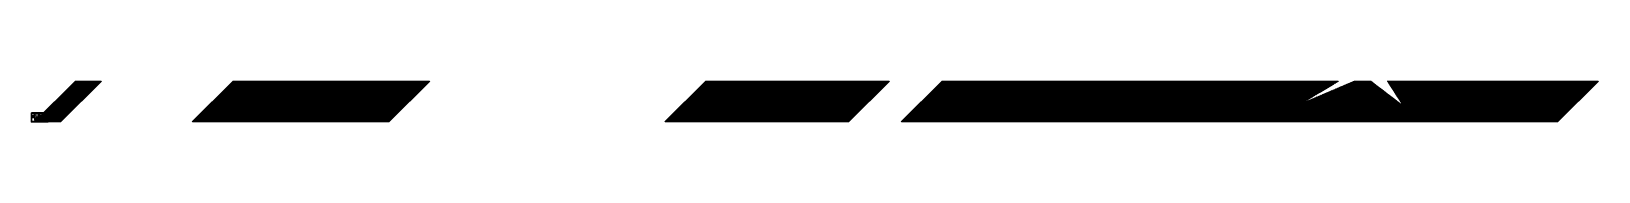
# Model space of a CAD drawing. Header units: millimetres. Extents: x 0 to 21438, y 0 to 560.
import ezdxf

# ---------------------------------------------------------------- set-up
doc = ezdxf.new("R2010")
doc.units = ezdxf.units.MM
doc.layers.add('штриховки', color=86, linetype='Continuous', lineweight=20)
picture_1 = doc.add_image_def('image1.png', size_in_pixel=(1420, 783))

msp = doc.modelspace()

# ---------------------------------------------------------------- hatches: boundary and pattern name
at = {"layer": 'штриховки', "true_color": 0x636466}
h = msp.add_hatch(dxfattribs=at)
h.set_pattern_fill('ANSI31', color=251)
h.set_pattern_definition([(45, (161035.821, 243088.5574), (-2.24506403, 2.24506403), [])])
h.paths.add_polyline_path([(5273, 560), (2759, 560), (2199, 0), (4713, 0)])
h.paths.add_polyline_path([(963, 560), (603, 560), (43, 0), (403, 0)])
h.paths.add_polyline_path([(5453, 560), (5273, 560), (4713, 0), (4893, 0)])
h.paths.add_polyline_path([(18545, 560), (18753, 233), (18326, 560), (18099, 560), (17352, 241), (17881, 560), (12457, 560), (11897, 0), (20878, 0), (21438, 560)])
h.paths.add_polyline_path([(11739, 560), (9224, 560), (8664, 0), (11179, 0)])

# ---------------------------------------------------------------- linework, layer by layer
at = {"color": 4, "lineweight": 30}
for p, q in [((103, 94), (103, 94)), ((107, 74), (108, 74)), ((116, 105), (116, 105))]:
    msp.add_line(p, q, dxfattribs=at)
for points in [[(0, 125), (0, 0), (229, 0), (229, 126), (0, 126)], [(120, 68), (121, 68), (121, 65), (133, 65), (133, 61), (104, 61), (104, 59), (103, 59), (103, 65), (107, 65), (107, 68), (108, 68), (108, 65), (120, 65), (120, 68)], [(120, 66), (108, 76), (120, 76), (108, 66), (120, 66)]]:
    msp.add_lwpolyline(points, dxfattribs=at)
at = {"color": 4}
for points in [[(65, 43), (104, 43), (104, 45), (103, 45), (103, 44), (79, 44), (79, 45), (78, 45), (78, 44), (46, 44), (46, 47), (45, 47), (45, 44), (42, 44), (42, 43), (45, 43), (45, 25), (59, 25), (59, 6), (6, 6), (6, 61), (45, 61), (45, 56), (46, 56), (46, 61), (51, 61), (51, 65), (46, 65), (46, 77), (44, 77), (44, 65), (6, 65), (6, 88), (44, 88), (44, 87), (46, 87), (46, 95), (44, 95), (44, 89), (6, 89), (6, 120), (29, 120), (32, 120), (32, 104), (46, 104), (46, 120), (62, 120), (62, 77), (66, 77), (66, 120), (88, 120), (88, 65), (66, 65), (66, 66), (62, 66), (62, 65), (60, 65), (60, 61), (78, 61), (78, 59), (79, 59), (79, 61), (94, 61), (94, 65), (92, 65), (92, 120), (148, 120), (148, 79), (143, 79), (143, 78), (148, 78), (148, 65), (143, 65), (143, 61), (150, 61), (150, 65), (149, 65), (149, 120), (182, 120), (182, 65), (160, 65), (160, 61), (184, 61), (184, 65), (183, 65), (183, 81), (203, 81), (203, 82), (183, 82), (183, 120), (223, 120), (223, 82), (218, 82), (218, 81), (223, 81), (223, 65), (194, 65), (194, 61), (224, 61), (224, 44), (217, 44), (217, 43), (223, 43), (223, 6), (188, 6), (188, 43), (207, 43), (207, 44), (166, 44), (166, 43), (187, 43), (187, 6), (153, 6), (153, 43), (157, 43), (157, 44), (139, 44), (139, 43), (152, 43), (152, 6), (118, 6), (118, 42), (129, 42), (129, 44), (114, 44), (114, 42), (117, 42), (117, 6), (61, 6), (61, 25), (65, 25), (65, 42)], [(107, 74), (107, 78), (103, 78), (103, 79), (105, 79), (105, 82), (106, 82), (106, 79), (116, 79), (116, 93), (106, 93), (106, 89), (105, 89), (105, 93), (104, 93), (104, 95), (105, 95), (105, 94), (116, 94), (116, 104), (105, 104), (105, 103), (104, 103), (104, 104), (103, 104), (103, 105), (117, 105), (117, 79), (133, 79), (133, 78), (121, 78), (121, 74), (120, 74), (120, 78), (108, 78), (108, 74)]]:
    msp.add_lwpolyline(points, dxfattribs=at)

# ---------------------------------------------------------------- pictures from other files: only their frames are drawn
at = {"color": 2}
image = msp.add_image(picture_1, insert=(0, 0), size_in_units=(229, 126), dxfattribs=at)

doc.saveas('drawing.dxf')
